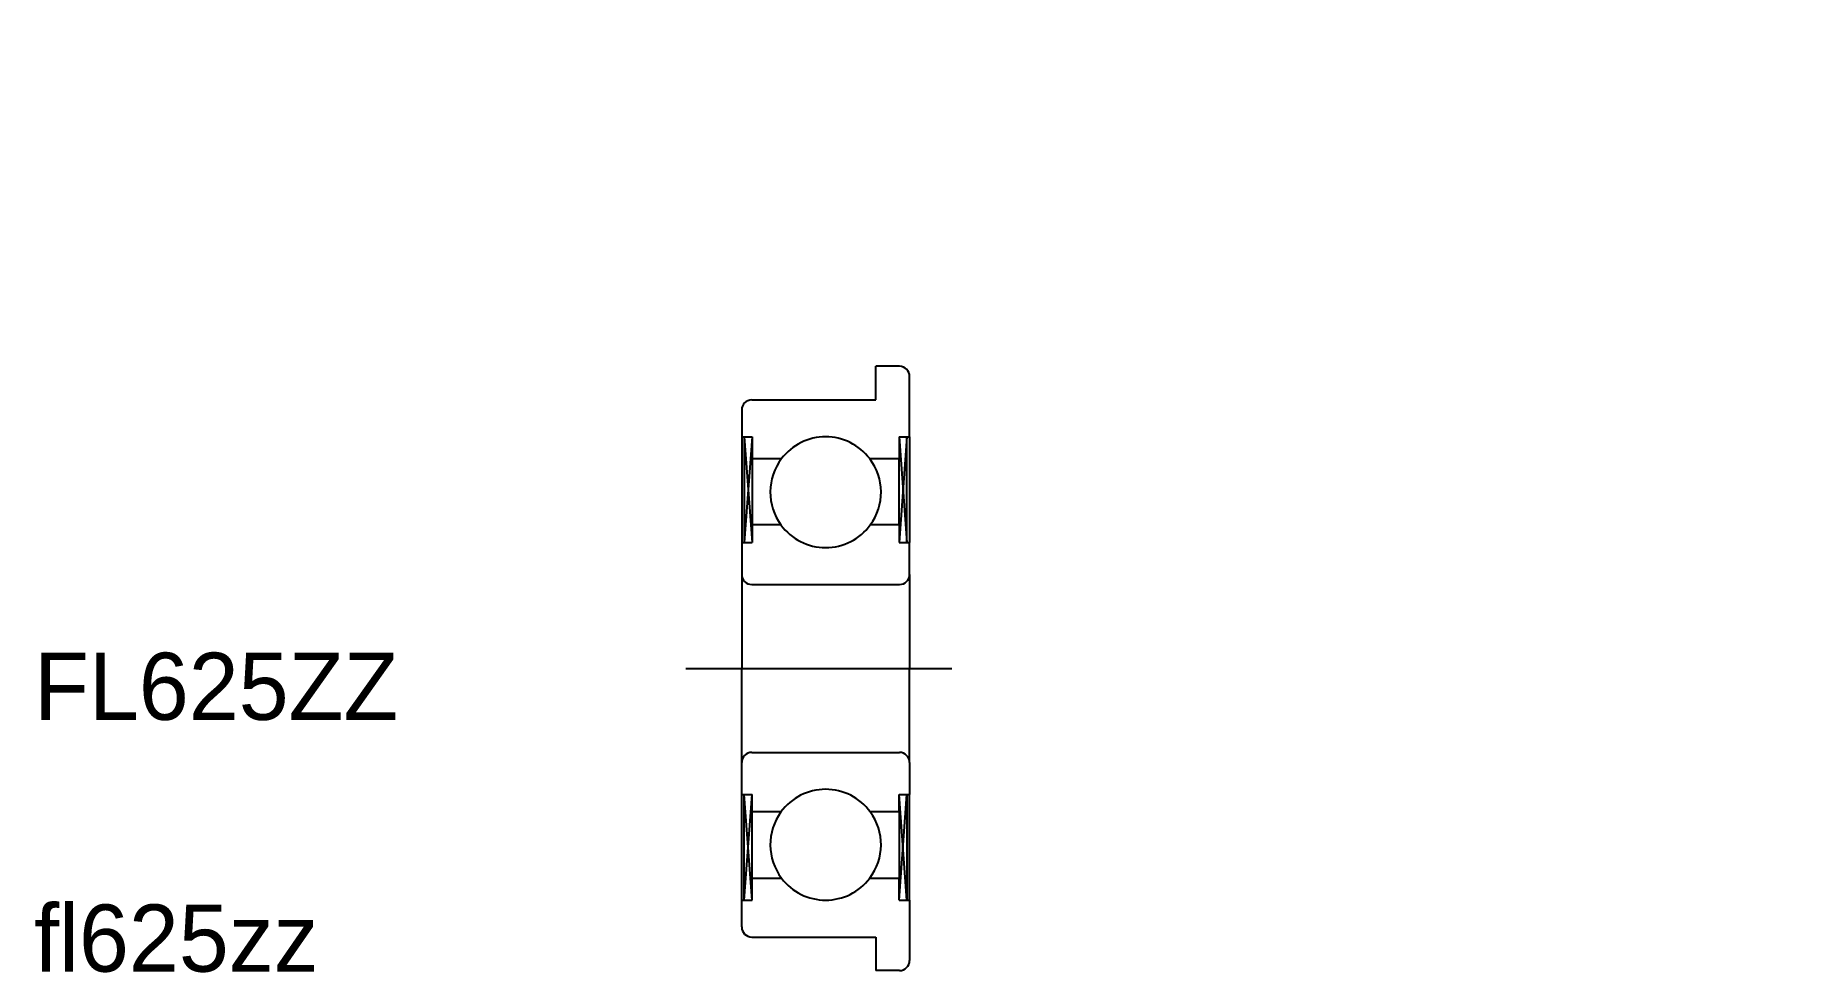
# Model space of a CAD drawing. Extents: x 26.1 to 78.8, y 22.6 to 50.5.
import ezdxf

# ---------------------------------------------------------------- set-up
doc = ezdxf.new("R2010")
doc.units = 0
doc.header["$PDMODE"] = 1
doc.linetypes.add('CENTER', pattern=[50.8, 31.75, -6.35, 6.35, -6.35])
doc.linetypes.add('CNS_SOLID', pattern=[0])
doc.layers.get('0').update_dxf_attribs({"linetype": 'CONTINUOUS'})
doc.layers.add('CENTER', color=1, linetype='CENTER')
doc.layers.add('VIS', color=7, linetype='CNS_SOLID')

msp = doc.modelspace()

# ---------------------------------------------------------------- linework, layer by layer
at = {"layer": 'CENTER', "color": 1, "linetype": 'CENTER'}
msp.add_line((45.493, 31.659), (53.417, 31.659), dxfattribs=at)
at = {"layer": 'VIS', "color": 7}
for p, q in [((51.858, 40.659), (51.158, 40.659)), ((51.158, 39.659), (51.158, 40.659)), ((52.158, 38.559), (52.158, 40.359)), ((47.458, 39.659), (51.158, 39.659)), ((47.158, 39.359), (47.158, 38.559)), ((47.158, 38.559), (47.471, 38.559)), ((47.158, 38.559), (47.158, 35.409)), ((47.236, 38.559), (47.236, 35.409)), ((47.471, 38.559), (47.236, 35.409)), ((47.236, 38.559), (47.471, 35.409)), ((47.471, 38.559), (47.471, 37.909)), ((51.846, 38.559), (52.158, 38.559)), ((51.846, 38.559), (51.846, 37.909)), ((51.846, 38.559), (52.08, 35.409)), ((52.08, 38.559), (51.846, 35.409)), ((52.08, 35.409), (52.08, 38.559)), ((52.158, 38.559), (52.158, 35.409)), ((47.471, 37.909), (48.346, 37.909)), ((47.471, 37.909), (47.471, 35.934)), ((50.971, 37.909), (51.846, 37.909)), ((51.846, 35.934), (51.846, 37.909)), ((48.327, 35.934), (47.471, 35.934)), ((47.471, 35.934), (47.471, 35.409)), ((51.846, 35.934), (50.989, 35.934)), ((51.846, 35.934), (51.846, 35.409)), ((47.158, 35.409), (47.158, 34.459)), ((47.158, 35.409), (47.471, 35.409)), ((51.846, 35.409), (52.158, 35.409)), ((52.158, 34.459), (52.158, 35.409)), ((47.158, 34.459), (47.158, 31.659)), ((52.158, 34.459), (52.158, 31.659)), ((47.458, 34.159), (51.858, 34.159)), ((47.158, 28.859), (47.158, 31.659)), ((52.158, 28.859), (52.158, 31.659)), ((47.458, 29.159), (51.858, 29.159)), ((47.158, 27.909), (47.158, 28.859)), ((52.158, 28.859), (52.158, 27.909)), ((47.158, 27.909), (47.471, 27.909)), ((47.158, 24.759), (47.158, 27.909)), ((47.236, 24.759), (47.236, 27.909)), ((47.471, 24.759), (47.236, 27.909)), ((47.236, 24.759), (47.471, 27.909)), ((47.471, 27.384), (47.471, 27.909)), ((51.846, 27.909), (52.158, 27.909)), ((51.846, 27.384), (51.846, 27.909)), ((51.846, 24.759), (52.08, 27.909)), ((52.08, 24.759), (51.846, 27.909)), ((52.08, 27.909), (52.08, 24.759)), ((52.158, 24.759), (52.158, 27.909)), ((48.327, 27.384), (47.471, 27.384)), ((47.471, 25.409), (47.471, 27.384)), ((51.846, 27.384), (50.989, 27.384)), ((51.846, 27.384), (51.846, 25.409)), ((47.471, 25.409), (48.346, 25.409)), ((47.471, 24.759), (47.471, 25.409)), ((50.971, 25.409), (51.846, 25.409)), ((51.846, 24.759), (51.846, 25.409)), ((47.158, 23.959), (47.158, 24.759)), ((47.158, 24.759), (47.471, 24.759)), ((51.846, 24.759), (52.158, 24.759)), ((52.158, 24.759), (52.158, 22.959)), ((47.458, 23.659), (51.158, 23.659)), ((51.158, 23.659), (51.158, 22.659)), ((51.858, 22.659), (51.158, 22.659))]:
    msp.add_line(p, q, dxfattribs=at)
for centre, radius, start, end in [((51.858, 40.359), 0.3, 0, 90), ((47.458, 39.359), 0.3, 90, 180), ((49.658, 36.909), 1.65, 37.3052, 142.6948), ((49.658, 36.909), 1.65, 142.6948, 216.2215), ((49.658, 36.909), 1.65, 323.7785, 37.3052), ((49.658, 36.909), 1.65, 216.2215, 323.7785), ((47.458, 34.459), 0.3, 180, 270), ((51.858, 34.459), 0.3, 270, 0), ((47.458, 28.859), 0.3, 90, 180), ((51.858, 28.859), 0.3, 0, 90), ((49.658, 26.409), 1.65, 36.2215, 143.7785), ((49.658, 26.409), 1.65, 143.7785, 217.3052), ((49.658, 26.409), 1.65, 322.6948, 36.2215), ((49.658, 26.409), 1.65, 217.3052, 322.6948), ((47.458, 23.959), 0.3, 180, 270), ((51.858, 22.959), 0.3, 270, 0)]:
    msp.add_arc(centre, radius, start, end, dxfattribs=at)
at = {"layer": 'VIS', "color": 7, "extrusion": (1, 0, 0)}
for p in [(78.796, 50.516, 2.828), (78.796, 50.516, -2.828), (60.082, 49.088, -2.598), (60.082, 49.088, 2.598), (57.582, 47.588), (57.582, 47.588), (57.582, 47.588), (62.582, 47.588), (76.796, 47.688), (76.796, 47.688), (60.082, 46.088, -2.598), (60.082, 46.088, 2.598), (59.327, 44.99, -0.501), (78.796, 44.859, 2.828), (78.796, 44.859, -2.828), (59.327, 44.556, 1.403), (59.327, 43.773, -2.027), (57.577, 42.797), (57.577, 42.797), (57.809, 42.797), (59.327, 41.82, -2.027), (59.327, 41.038, 1.403), (59.327, 40.603, -0.501), (49.658, 36.777, -1.168), (51.736, 35.944, -2.027), (49.658, 35.763, 3.273), (49.986, 34.968), (49.986, 34.968), (49.658, 33.937, -4.73), (51.736, 33.991, -2.027), (47.158, 31.659), (47.158, 31.659), (62.907, 30.808), (62.907, 30.808), (49.658, 29.381, -4.73), (49.658, 27.554, 3.273), (49.658, 26.54, -1.168)]:
    msp.add_point(p, dxfattribs=at)
at = {"layer": 'VIS', "color": 7, "extrusion": (-1, 0, 1e-16)}
for p in [(78.796, 50.516, -2.828), (78.796, 50.516, 2.828), (59.327, 44.99, -0.501), (78.796, 44.859, 2.828), (78.796, 44.859, -2.828), (59.327, 44.556, 1.403), (59.327, 43.773, -2.027), (59.327, 41.82, -2.027), (59.327, 41.038, 1.403), (59.327, 40.603, -0.501), (49.658, 36.777, -1.168), (51.736, 35.944, -2.027), (49.658, 35.763, 3.273), (49.658, 33.937, -4.73), (51.736, 33.991, -2.027), (49.658, 29.381, -4.73), (49.658, 27.554, 3.273), (49.658, 26.54, -1.168)]:
    msp.add_point(p, dxfattribs=at)
at = {"layer": 'VIS', "color": 7, "extrusion": (-1, 0, 0)}
for p in [(60.082, 49.088, 2.598), (60.082, 49.088, -2.598), (62.582, 47.588), (60.082, 46.088, 2.598), (60.082, 46.088, -2.598), (57.809, 42.797)]:
    msp.add_point(p, dxfattribs=at)

# ---------------------------------------------------------------- texts
at = {"color": 7, "linetype": 'CONTINUOUS'}
for s, p in [('FL625ZZ', (26.076, 30.128)), ('fl625zz', (26.076, 22.628))]:
    msp.add_text(s, height=2, dxfattribs=at).set_placement(p)

doc.saveas('drawing.dxf')
